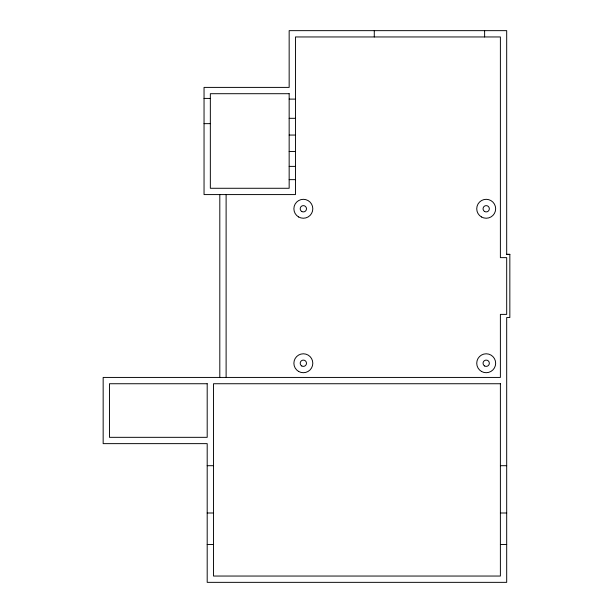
<?xml version="1.0" encoding="UTF-8"?>
<svg xmlns="http://www.w3.org/2000/svg" width="613" height="613" viewBox="0 0 613 613"><rect width="100%" height="100%" fill="white"/><g stroke="black" fill="none" stroke-linecap="round" stroke-linejoin="round"><path stroke-width="0.92" d="M289.16 99.107L295.466 99.107M289.16 118.317L295.466 118.317M204.045 123.65L210.343 123.65M289.16 135.059L295.466 135.059M289.16 151.518L295.466 151.518M289.16 166.384L295.466 166.384M289.16 179.647L295.466 179.647M506.69 254.272L509.84 254.272L509.84 317.534L506.69 317.534L506.69 582.35L207.194 582.35L207.194 443.636L103.16 443.636L103.16 377.432L500.384 377.432L500.384 314.385L506.69 314.385L506.69 257.636L500.384 257.636L500.384 36.956L295.466 36.956L295.466 194.582L204.045 194.582L204.045 87.398L289.16 87.398L289.16 30.65L506.69 30.65L506.69 254.479L509.84 254.479M207.194 465.704L213.5 465.704M500.384 465.704L506.69 465.704M207.194 512.997L213.5 512.997M500.384 512.997L506.69 512.997M207.194 544.52L213.5 544.52M500.384 544.52L506.69 544.52M204.045 98.409L210.343 98.432M484.622 30.65L484.622 36.956M374.282 30.65L374.282 36.956M226.113 194.582L226.113 377.432M219.806 194.582L219.806 377.432M289.16 93.705L210.343 93.705L210.343 188.275L289.16 188.275L289.16 93.705M207.194 383.738L109.466 383.738L109.466 437.33L207.194 437.33L207.194 383.738M500.384 383.738L213.5 383.738L213.5 576.044L500.384 576.044L500.384 383.738M481.466 216.964A9.456 9.456 0 0 0 495.656 208.772A9.456 9.456 0 0 0 481.466 200.581A9.456 9.456 0 0 0 481.466 216.964M298.615 216.964A9.456 9.456 0 0 0 312.806 208.772A9.456 9.456 0 0 0 298.615 200.581A9.456 9.456 0 0 0 298.615 216.964M484.622 211.5A3.149 3.149 0 0 0 489.35 208.772A3.149 3.149 0 0 0 484.622 206.037A3.149 3.149 0 0 0 484.622 211.5M301.772 211.5A3.149 3.149 0 0 0 306.5 208.772A3.149 3.149 0 0 0 301.772 206.037A3.149 3.149 0 0 0 301.772 211.5M484.622 365.976A3.149 3.149 0 0 0 489.35 363.248A3.149 3.149 0 0 0 484.622 360.513A3.149 3.149 0 0 0 484.622 365.976M301.772 365.976A3.149 3.149 0 0 0 306.5 363.248A3.149 3.149 0 0 0 301.772 360.513A3.149 3.149 0 0 0 301.772 365.976M298.615 371.44A9.456 9.456 0 0 0 312.806 363.248A9.456 9.456 0 0 0 298.615 355.057A9.456 9.456 0 0 0 298.615 371.44M481.466 371.44A9.456 9.456 0 0 0 495.656 363.248A9.456 9.456 0 0 0 481.466 355.057A9.456 9.456 0 0 0 481.466 371.44"/></g></svg>
